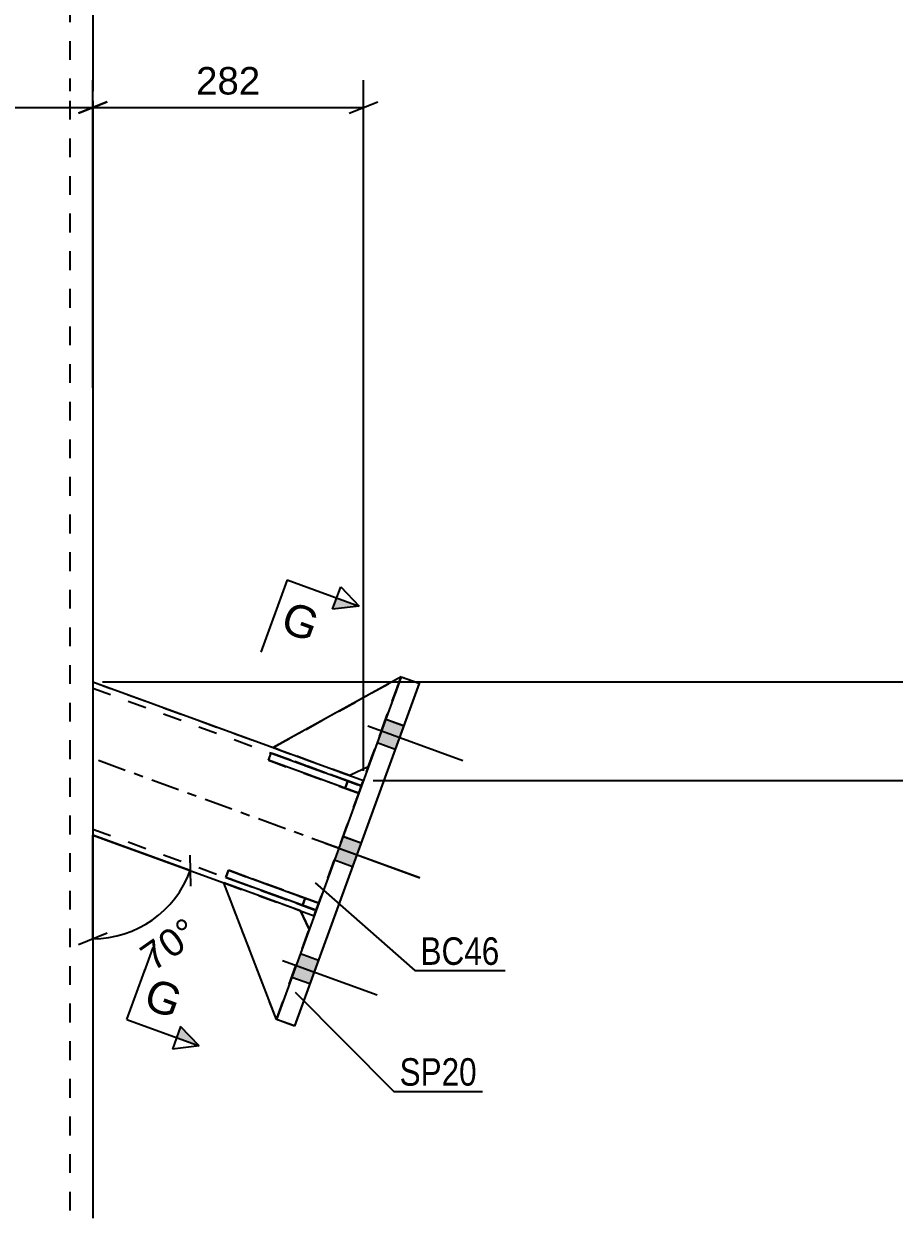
# Model space of a CAD drawing. Header units: millimetres. Extents: x -213 to 628, y -245 to 349.
# Drawn here: x 385 to 475.7, y 50.5 to 175.4 of the extents above; entities that cross this region are included whole.
import ezdxf

# ---------------------------------------------------------------- set-up
doc = ezdxf.new("R2010")
doc.units = ezdxf.units.MM
doc.linetypes.add('DXK_LINE_DOT2', pattern=[3.9198, 1.9599, -1.9599])
doc.linetypes.add('DXK_LINE_DOT3', pattern=[5.9187, 2.979, -0.9799, 0.9799, -0.9799])
doc.styles.add('Arial', font='ARIAL.TTF', dxfattribs={"height": 0.2})
doc.styles.add('Arial Narrow', font='ARIALN.TTF', dxfattribs={"height": 0.2})

# ---------------------------------------------------------------- blocks, each defined once
blk = doc.blocks.new('Part-284856677-2024 - 1873')
at = {"color": 2, "linetype": 'Continuous'}
for p, q in [((424.31, 107.43), (411.31, 71.72)), ((426.19, 106.75), (413.19, 71.04)), ((426.19, 106.74), (413.19, 71.03)), ((424.31, 107.43), (426.19, 106.75)), ((426.19, 106.75), (426.19, 106.74)), ((426.19, 106.74), (426.19, 106.74)), ((413.19, 71.04), (411.31, 71.72)), ((411.31, 71.71), (411.31, 71.72)), ((411.31, 71.71), (411.31, 71.72)), ((413.19, 71.03), (411.31, 71.71)), ((413.19, 71.03), (413.19, 71.04))]:
    blk.add_line(p, q, dxfattribs=at)
at = {"color": 7, "linetype": 'DXK_LINE_DOT2'}
for p, q in [((411.31, 71.72), (424.31, 107.42)), ((424.31, 107.42), (424.31, 107.43)), ((424.31, 107.42), (426.19, 106.74))]:
    blk.add_line(p, q, dxfattribs=at)
blk = doc.blocks.new('Part-284856677-2044 - 1873')
at = {"color": 2, "linetype": 'Continuous'}
for p, q in [((392.19, 106.88), (410.98, 100.04)), ((418.97, 97.13), (420.38, 96.62)), ((392.19, 90.92), (405.85, 85.95)), ((392.19, 90.92), (405.85, 85.94)), ((413.84, 83.04), (415.25, 82.53)), ((413.84, 83.04), (415.25, 82.52))]:
    blk.add_line(p, q, dxfattribs=at)
at = {"color": 7, "linetype": 'DXK_LINE_DOT2'}
for p, q in [((392.19, 106.88), (420.38, 96.62)), ((392.19, 106.88), (392.19, 106.88)), ((392.19, 106.88), (392.19, 90.92)), ((392.19, 106.24), (420.17, 96.05)), ((392.19, 106.24), (420.17, 96.06)), ((410.98, 100.04), (418.97, 97.13)), ((420.12, 95.92), (420.26, 96.29)), ((420.26, 96.29), (420.12, 95.92)), ((420.26, 96.29), (420.35, 96.53)), ((420.35, 96.53), (420.26, 96.29)), ((420.35, 96.53), (420.38, 96.62)), ((420.38, 96.62), (420.35, 96.53)), ((420.38, 96.62), (420.38, 96.62)), ((420.12, 95.92), (415.47, 83.13)), ((420.12, 95.92), (415.5, 83.22)), ((420.05, 95.71), (415.51, 83.25)), ((420.11, 95.89), (415.58, 83.44)), ((420.11, 95.89), (420.05, 95.71)), ((420.16, 96.01), (420.11, 95.89)), ((420.11, 95.89), (420.16, 96.01)), ((420.16, 96.01), (420.17, 96.06)), ((420.17, 96.05), (420.16, 96.01)), ((420.17, 96.05), (420.17, 96.06)), ((392.19, 91.56), (415.45, 83.09)), ((392.19, 91.56), (415.45, 83.09)), ((405.85, 85.95), (413.84, 83.04)), ((405.85, 85.94), (413.84, 83.04)), ((415.28, 82.61), (415.25, 82.53)), ((415.25, 82.52), (415.28, 82.61)), ((415.25, 82.52), (415.25, 82.53)), ((415.25, 82.52), (415.25, 82.52)), ((415.37, 82.86), (415.28, 82.61)), ((415.28, 82.61), (415.37, 82.85)), ((415.5, 83.22), (415.37, 82.86)), ((415.37, 82.85), (415.47, 83.13)), ((415.47, 83.13), (415.45, 83.09)), ((415.45, 83.09), (415.47, 83.13)), ((415.45, 83.09), (415.45, 83.09)), ((415.51, 83.25), (415.47, 83.13)), ((415.47, 83.13), (415.51, 83.25)), ((415.51, 83.25), (415.58, 83.44))]:
    blk.add_line(p, q, dxfattribs=at)
at = {"color": 7, "linetype": 'DXK_LINE_DOT3'}
blk.add_line((417.81, 89.57), (392.19, 98.9), dxfattribs=at)
blk = doc.blocks.new('Part-284856677-2086 - 1873')
at = {"color": 7, "linetype": 'DXK_LINE_DOT2'}
for p, q in [((389.79, 252.06), (389.79, 168.44)), ((389.79, 167.44), (389.79, 51.01))]:
    blk.add_line(p, q, dxfattribs=at)
at = {"color": 2, "linetype": 'Continuous'}
for p, q in [((392.19, 252.06), (392.19, 168.44)), ((392.19, 167.44), (392.19, 51.01))]:
    blk.add_line(p, q, dxfattribs=at)
blk = doc.blocks.new('Bolt-284856677-2092 - 1873')
at = {"linetype": 'Continuous'}
for points in [[(423.69, 99.88), (424.58, 102.33), (422.7, 103.01), (421.81, 100.57)], [(423.69, 99.88), (424.58, 102.33), (422.7, 103.01), (421.81, 100.57)], [(423.69, 99.88), (424.58, 102.32), (422.7, 103.01), (421.81, 100.56)], [(419.25, 87.67), (420.14, 90.11), (418.26, 90.8), (417.37, 88.35)], [(419.25, 87.66), (420.14, 90.11), (418.26, 90.79), (417.37, 88.35)], [(414.8, 75.45), (415.69, 77.9), (413.81, 78.58), (412.92, 76.14)], [(414.8, 75.45), (415.69, 77.89), (413.81, 78.58), (412.92, 76.13)], [(414.8, 75.45), (415.69, 77.89), (413.81, 78.58), (412.92, 76.13)]]:
    blk.add_hatch(color=1, dxfattribs=at).paths.add_polyline_path(points)
at = {"color": 1, "linetype": 'Continuous'}
for p, q in [((422.7, 103.01), (424.58, 102.33)), ((422.7, 103.01), (424.58, 102.33)), ((422.7, 103.01), (424.58, 102.32)), ((420.85, 102.3), (430.72, 98.71)), ((420.85, 102.3), (430.72, 98.71)), ((420.85, 102.3), (430.72, 98.71)), ((421.81, 100.57), (423.69, 99.88)), ((421.81, 100.57), (423.69, 99.88)), ((421.81, 100.56), (423.69, 99.88)), ((416.4, 90.09), (426.27, 86.5)), ((416.4, 90.08), (426.27, 86.49)), ((418.26, 90.8), (420.14, 90.11)), ((418.26, 90.79), (420.14, 90.11)), ((417.37, 88.35), (419.25, 87.67)), ((417.37, 88.35), (419.25, 87.66)), ((411.96, 77.87), (421.82, 74.28)), ((411.96, 77.87), (421.82, 74.28)), ((411.96, 77.87), (421.82, 74.28)), ((413.81, 78.58), (415.69, 77.9)), ((413.81, 78.58), (415.69, 77.89)), ((413.81, 78.58), (415.69, 77.89)), ((412.92, 76.14), (414.8, 75.45)), ((412.92, 76.13), (414.8, 75.45)), ((412.92, 76.13), (414.8, 75.45))]:
    blk.add_line(p, q, dxfattribs=at)
blk = doc.blocks.new('Part-284856677-2269 - 1873')
at = {"color": 2, "linetype": 'Continuous'}
for p, q in [((405.85, 85.95), (405.85, 85.95)), ((413.84, 83.04), (405.85, 85.95)), ((411.31, 71.72), (405.85, 85.95)), ((413.84, 83.04), (413.84, 83.04)), ((414.73, 81.12), (413.84, 83.04)), ((411.31, 71.72), (411.31, 71.72)), ((411.31, 71.72), (411.31, 71.72)), ((411.31, 71.72), (411.31, 71.72))]:
    blk.add_line(p, q, dxfattribs=at)
at = {"color": 7, "linetype": 'DXK_LINE_DOT2'}
for p, q in [((405.85, 85.95), (413.84, 83.04)), ((411.31, 71.72), (405.85, 85.95)), ((413.84, 83.04), (414.73, 81.12)), ((414.73, 81.12), (411.31, 71.72)), ((411.31, 71.72), (414.73, 81.12)), ((414.73, 81.12), (414.73, 81.12)), ((414.73, 81.12), (414.73, 81.12)), ((411.31, 71.72), (411.31, 71.72)), ((411.31, 71.72), (411.31, 71.72))]:
    blk.add_line(p, q, dxfattribs=at)
blk = doc.blocks.new('Part-284856677-2270 - 1873')
at = {"color": 7, "linetype": 'DXK_LINE_DOT2'}
for p, q in [((405.85, 85.94), (413.84, 83.04)), ((411.31, 71.72), (405.85, 85.94)), ((405.85, 85.94), (405.85, 85.94)), ((413.84, 83.04), (405.85, 85.94)), ((411.31, 71.72), (405.85, 85.94)), ((413.84, 83.04), (414.73, 81.11)), ((413.84, 83.04), (413.84, 83.04)), ((414.73, 81.11), (413.84, 83.04)), ((414.73, 81.11), (411.31, 71.72)), ((411.31, 71.72), (414.73, 81.11)), ((414.73, 81.11), (414.73, 81.11))]:
    blk.add_line(p, q, dxfattribs=at)
at = {"color": 2, "linetype": 'Continuous'}
blk.add_line((411.31, 71.72), (411.31, 71.72), dxfattribs=at)
blk.add_line((411.31, 71.72), (411.31, 71.72), dxfattribs=at)
blk.add_line((411.31, 71.72), (411.31, 71.72), dxfattribs=at)
blk = doc.blocks.new('Part-284856677-2271 - 1873')
at = {"color": 2, "linetype": 'Continuous'}
for p, q in [((424.31, 107.43), (410.98, 100.04)), ((410.98, 100.04), (418.97, 97.13)), ((410.98, 100.04), (410.98, 100.04)), ((420.89, 98.03), (418.97, 97.13)), ((418.97, 97.13), (418.97, 97.13))]:
    blk.add_line(p, q, dxfattribs=at)
at = {"color": 7, "linetype": 'DXK_LINE_DOT2'}
for p, q in [((410.98, 100.04), (424.31, 107.43)), ((420.89, 98.03), (424.31, 107.43)), ((424.31, 107.43), (420.89, 98.03)), ((424.31, 107.43), (424.31, 107.43)), ((424.31, 107.43), (424.31, 107.43)), ((418.97, 97.13), (410.98, 100.04)), ((420.89, 98.03), (418.97, 97.13)), ((420.89, 98.03), (420.89, 98.03)), ((420.89, 98.03), (420.89, 98.03))]:
    blk.add_line(p, q, dxfattribs=at)
blk = doc.blocks.new('Part-284856677-2272 - 1873')
at = {"color": 7, "linetype": 'DXK_LINE_DOT2'}
for p, q in [((424.31, 107.42), (410.98, 100.04)), ((410.98, 100.04), (424.31, 107.42)), ((420.89, 98.03), (424.31, 107.42)), ((424.31, 107.42), (420.89, 98.03)), ((424.31, 107.42), (424.31, 107.42)), ((410.98, 100.04), (418.97, 97.13)), ((410.98, 100.04), (410.98, 100.04)), ((418.97, 97.13), (410.98, 100.04)), ((420.89, 98.03), (418.97, 97.13)), ((420.89, 98.03), (420.89, 98.03)), ((420.89, 98.03), (420.89, 98.03)), ((418.97, 97.13), (418.97, 97.13)), ((418.97, 97.13), (418.97, 97.13))]:
    blk.add_line(p, q, dxfattribs=at)
at = {"color": 2, "linetype": 'Continuous'}
blk.add_line((420.89, 98.03), (418.97, 97.13), dxfattribs=at)
blk = doc.blocks.new('Part-284856677-2273 - 1873')
at = {"color": 2, "linetype": 'Continuous'}
for p, q in [((406.26, 87.07), (406.06, 86.51)), ((415.45, 83.09), (406.06, 86.51)), ((406.26, 87.07), (406.33, 87.26)), ((406.33, 87.26), (415.73, 83.84)), ((415.73, 83.84), (415.45, 83.09)), ((414.04, 83.6), (415.45, 83.09))]:
    blk.add_line(p, q, dxfattribs=at)
at = {"color": 7, "linetype": 'DXK_LINE_DOT2'}
for p, q in [((406.06, 86.51), (414.04, 83.6)), ((406.26, 87.07), (406.26, 87.07)), ((414.32, 84.35), (406.33, 87.26)), ((414.32, 84.35), (414.04, 83.6)), ((415.73, 83.84), (414.32, 84.35)), ((415.73, 83.84), (415.45, 83.09)), ((415.73, 83.84), (415.73, 83.84)), ((415.45, 83.09), (415.45, 83.09)), ((415.45, 83.09), (415.45, 83.09))]:
    blk.add_line(p, q, dxfattribs=at)
blk = doc.blocks.new('Part-284856677-2274 - 1873')
at = {"color": 2, "linetype": 'Continuous'}
for p, q in [((410.57, 98.91), (410.5, 98.73)), ((419.9, 95.31), (410.5, 98.73)), ((410.57, 98.92), (410.78, 99.48)), ((410.78, 99.48), (420.17, 96.06)), ((418.49, 95.82), (419.9, 95.31)), ((420.17, 96.06), (419.9, 95.31))]:
    blk.add_line(p, q, dxfattribs=at)
at = {"color": 7, "linetype": 'DXK_LINE_DOT2'}
for p, q in [((410.5, 98.73), (418.49, 95.82)), ((410.57, 98.92), (410.57, 98.91)), ((418.76, 96.57), (410.78, 99.48)), ((418.76, 96.57), (418.49, 95.82)), ((420.17, 96.06), (418.76, 96.57)), ((420.17, 96.06), (419.9, 95.31)), ((419.9, 95.31), (419.9, 95.31)), ((419.9, 95.31), (419.9, 95.31)), ((420.17, 96.06), (420.17, 96.06))]:
    blk.add_line(p, q, dxfattribs=at)
blk = doc.blocks.new('Part-284856677-2275 - 1873')
at = {"color": 7, "linetype": 'DXK_LINE_DOT2'}
for p, q in [((406.06, 86.51), (406.33, 87.26)), ((414.04, 83.6), (406.06, 86.51)), ((406.06, 86.51), (415.45, 83.08)), ((406.33, 87.26), (414.32, 84.35)), ((415.73, 83.84), (406.33, 87.26)), ((414.04, 83.6), (414.32, 84.35)), ((414.32, 84.35), (415.73, 83.84)), ((415.45, 83.09), (415.73, 83.84)), ((415.45, 83.08), (415.73, 83.84)), ((415.73, 83.84), (415.73, 83.84)), ((415.45, 83.09), (414.04, 83.6)), ((415.45, 83.08), (415.45, 83.09))]:
    blk.add_line(p, q, dxfattribs=at)
blk = doc.blocks.new('Part-284856677-2276 - 1873')
at = {"color": 7, "linetype": 'DXK_LINE_DOT2'}
for p, q in [((410.5, 98.72), (410.78, 99.47)), ((418.49, 95.82), (410.5, 98.72)), ((410.5, 98.72), (419.9, 95.3)), ((410.78, 99.47), (418.76, 96.57)), ((420.17, 96.05), (410.78, 99.47)), ((418.49, 95.82), (418.76, 96.57)), ((418.76, 96.57), (420.17, 96.05)), ((419.9, 95.3), (418.49, 95.82)), ((419.9, 95.3), (420.17, 96.05)), ((419.9, 95.3), (420.17, 96.05)), ((419.9, 95.3), (419.9, 95.3)), ((420.17, 96.05), (420.17, 96.05))]:
    blk.add_line(p, q, dxfattribs=at)
blk = doc.blocks.new('StraightDimension-284856677-2293 - 1873')
at = {"color": 7, "linetype": 'Continuous'}
for p, q in [((392.19, 137.54), (392.19, 169.59)), ((420.38, 97.62), (420.38, 169.59)), ((393.69, 167.34), (390.69, 166.14)), ((392.19, 166.74), (420.38, 166.74)), ((418.88, 166.14), (421.88, 167.34))]:
    blk.add_line(p, q, dxfattribs=at)
at = {"color": 0}
blk.add_wipeout([(410.22, 167.49), (410.22, 171.69), (402.35, 171.69), (402.35, 167.49)], dxfattribs=at)
at = {"color": 3, "style": 'Arial'}
blk.add_text('282', height=2.865, dxfattribs=at).set_placement((402.95, 168.09))
blk = doc.blocks.new('StraightDimension-284856677-2299 - 1873')
at = {"color": 7, "linetype": 'Continuous'}
for p, q in [((342.19, 155.66), (342.19, 169.59)), ((392.19, 137.54), (392.19, 169.59)), ((343.69, 167.34), (340.69, 166.14)), ((342.19, 166.74), (392.19, 166.74)), ((390.69, 166.14), (393.69, 167.34))]:
    blk.add_line(p, q, dxfattribs=at)
at = {"color": 0}
blk.add_wipeout([(371.12, 167.49), (371.12, 171.69), (363.25, 171.69), (363.25, 167.49)], dxfattribs=at)
at = {"color": 3, "style": 'Arial'}
blk.add_text('500', height=2.865, dxfattribs=at).set_placement((363.85, 168.09))
blk = doc.blocks.new('StraightDimension-284856677-2567 - 1873')
at = {"color": 7, "linetype": 'Continuous'}
for p, q in [((485.97, 95.12), (484.77, 98.12)), ((421.38, 96.62), (497.79, 96.62)), ((485.37, 0.02), (485.37, 96.62)), ((484.77, 1.52), (485.97, -1.48)), ((428.19, 0.02), (488.9, 0.02))]:
    blk.add_line(p, q, dxfattribs=at)
at = {"color": 0}
blk.add_wipeout([(484.62, 54.48), (480.42, 54.48), (480.42, 42.16), (484.62, 42.16)], dxfattribs=at)
at = {"color": 3, "style": 'Arial'}
blk.add_text('15484', height=2.865, rotation=90.0002, dxfattribs=at).set_placement((484.02, 42.76))
at = {"color": 0, "linetype": 'Continuous'}
for points in [[(498.39, 97.22), (498.39, 101.42), (486.07, 101.42), (486.07, 97.22)], [(489.5, 0.62), (489.5, 4.82), (486.07, 4.82), (486.07, 0.62)]]:
    blk.add_wipeout(points, dxfattribs=at)
at = {"color": 3, "linetype": 'Continuous', "style": 'Arial'}
for s, height, p in [('15484', 2.865, (486.67, 97.82)), ('0', 2.87, (486.67, 1.22))]:
    blk.add_text(s, height=height, dxfattribs=at).set_placement(p)
blk = doc.blocks.new('StraightDimension-284856677-2571 - 1873')
at = {"color": 7, "linetype": 'Continuous'}
for p, q in [((485.97, 212.55), (484.77, 215.55)), ((449.57, 214.05), (497.79, 214.05)), ((485.37, 106.88), (485.37, 214.05)), ((484.77, 108.38), (485.97, 105.38)), ((393.19, 106.88), (497.79, 106.88))]:
    blk.add_line(p, q, dxfattribs=at)
at = {"color": 0}
blk.add_wipeout([(484.62, 165.51), (480.42, 165.51), (480.42, 155.42), (484.62, 155.42)], dxfattribs=at)
at = {"color": 3, "style": 'Arial'}
blk.add_text('3120', height=2.865, rotation=90.0002, dxfattribs=at).set_placement((484.02, 156.02))
at = {"color": 0, "linetype": 'Continuous'}
blk.add_wipeout([(498.39, 214.65), (498.39, 218.85), (486.07, 218.85), (486.07, 214.65)], dxfattribs=at)
at = {"color": 3, "linetype": 'Continuous', "style": 'Arial'}
blk.add_text('18707', height=2.865, dxfattribs=at).set_placement((486.67, 215.25))
blk = doc.blocks.new('StraightDimension-284856677-2577 - 1873')
at = {"color": 7, "linetype": 'Continuous'}
for p, q in [((484.77, 108.38), (485.97, 105.38)), ((393.19, 106.88), (497.79, 106.88)), ((485.37, 96.62), (485.37, 106.88)), ((485.97, 95.12), (484.77, 98.12)), ((421.38, 96.62), (497.79, 96.62))]:
    blk.add_line(p, q, dxfattribs=at)
at = {"color": 0, "linetype": 'Continuous'}
blk.add_wipeout([(498.39, 107.48), (498.39, 111.68), (486.07, 111.68), (486.07, 107.48)], dxfattribs=at)
at = {"color": 0}
blk.add_wipeout([(484.62, 105.68), (480.42, 105.68), (480.42, 97.81), (484.62, 97.81)], dxfattribs=at)
at = {"color": 3, "linetype": 'Continuous', "style": 'Arial'}
blk.add_text('15587', height=2.865, dxfattribs=at).set_placement((486.67, 108.08))
at = {"color": 3, "style": 'Arial'}
blk.add_text('103', height=2.865, rotation=90.0002, dxfattribs=at).set_placement((484.02, 98.41))
blk = doc.blocks.new('AngleDimension-284856677-2745 - 1873')
at = {"color": 7, "linetype": 'Continuous'}
for p, q in [((402.33, 87.23), (392.19, 90.92)), ((392.19, 80.13), (392.19, 90.92)), ((393.13, 90.57), (402.33, 87.23)), ((402.28, 88.84), (402.38, 85.61)), ((390.69, 79.53), (393.69, 80.73))]:
    blk.add_line(p, q, dxfattribs=at)
blk.add_arc((392.19, 90.92), 10.79, 270, 339.9994, dxfattribs=at)
at = {"color": 0}
blk.add_wipeout([(404.27, 79.98), (401.86, 83.42), (395.92, 79.26), (398.33, 75.82)], dxfattribs=at)
at = {"color": 3, "style": 'Arial'}
blk.add_text('70°', height=2.865, rotation=35.002, dxfattribs=at).set_placement((398.48, 76.66))
blk = doc.blocks.new('Mark-284856677-2020 - 1873')
at = {"color": 0}
blk.add_wipeout([(432.19, 64.82), (432.19, 67.82), (424.15, 67.82), (424.15, 64.82)], dxfattribs=at)
blk.add_wipeout([(432.19, 64.82), (432.19, 67.82), (424.15, 67.82), (424.15, 64.82)], dxfattribs=at)
at = {"color": 30, "linetype": 'Continuous'}
for p, q in [((413.27, 74.58), (423.55, 64.22)), ((423.55, 64.22), (432.79, 64.22))]:
    blk.add_line(p, q, dxfattribs=at)
at = {"color": 3, "style": 'Arial Narrow'}
blk.add_text('SP20', height=2.863, dxfattribs=at).set_placement((424.15, 64.82))
blk = doc.blocks.new('Mark-284856677-2040 - 1873')
at = {"color": 0}
blk.add_wipeout([(434.55, 77.41), (434.55, 80.41), (426.33, 80.41), (426.33, 77.41)], dxfattribs=at)
blk.add_wipeout([(434.55, 77.41), (434.55, 80.41), (426.33, 80.41), (426.33, 77.41)], dxfattribs=at)
at = {"color": 30, "linetype": 'Continuous'}
for p, q in [((415.34, 85.97), (425.73, 76.81)), ((425.73, 76.81), (435.15, 76.81))]:
    blk.add_line(p, q, dxfattribs=at)
at = {"color": 3, "style": 'Arial Narrow'}
blk.add_text('BC46', height=2.863, dxfattribs=at).set_placement((426.33, 77.41))
blk = doc.blocks.new('SectionMark-284856677-2797 - 1873')
at = {"linetype": 'Continuous'}
for points in [[(417.16, 114.46), (417.59, 115.64), (419.93, 114.78)], [(400.91, 69.82), (401.34, 70.99), (403.26, 68.96)]]:
    blk.add_hatch(color=6, dxfattribs=at).paths.add_polyline_path(points)
at = {"color": 6, "linetype": 'Continuous'}
for p, q in [((417.16, 114.46), (418.01, 116.81)), ((418.01, 116.81), (419.93, 114.78)), ((419.93, 114.78), (417.16, 114.46)), ((401.34, 70.99), (400.48, 68.64)), ((403.26, 68.96), (401.34, 70.99)), ((403.26, 68.96), (400.48, 68.64))]:
    blk.add_line(p, q, dxfattribs=at)
at = {"color": 0, "linetype": 'Continuous'}
for points in [[(414.97, 111), (416.17, 114.29), (412.76, 115.53), (411.56, 112.24)], [(400.69, 71.76), (401.89, 75.05), (398.48, 76.29), (397.28, 73)]]:
    blk.add_wipeout(points, dxfattribs=at)
at = {"color": 6, "linetype": 'Continuous'}
for p, q in [((412.42, 117.52), (409.68, 110)), ((412.42, 117.52), (419.93, 114.78)), ((395.74, 71.7), (398.48, 79.22)), ((395.74, 71.7), (403.26, 68.96))]:
    blk.add_line(p, q, dxfattribs=at)
at = {"color": 3, "linetype": 'Continuous', "style": 'Arial'}
for p in [(411.56, 112.24), (397.28, 73)]:
    blk.add_text('G', height=3.34, rotation=-20.002, dxfattribs=at).set_placement(p)

msp = doc.modelspace()

# ---------------------------------------------------------------- block references
for name in ['Part-284856677-2086 - 1873', 'Part-284856677-2044 - 1873', 'Part-284856677-2271 - 1873', 'Part-284856677-2272 - 1873', 'Part-284856677-2024 - 1873', 'Bolt-284856677-2092 - 1873', 'Part-284856677-2274 - 1873', 'Part-284856677-2276 - 1873', 'Part-284856677-2273 - 1873', 'Part-284856677-2275 - 1873', 'Part-284856677-2269 - 1873', 'Part-284856677-2270 - 1873']:
    msp.add_blockref(name, (0, 0))

# ---------------------------------------------------------------- next in the draw order: block references
for name in ['StraightDimension-284856677-2293 - 1873', 'AngleDimension-284856677-2745 - 1873']:
    msp.add_blockref(name, (0, 0))

# ---------------------------------------------------------------- next in the draw order: block references
for name in ['StraightDimension-284856677-2299 - 1873', 'StraightDimension-284856677-2567 - 1873']:
    msp.add_blockref(name, (0, 0))

# ---------------------------------------------------------------- next in the draw order: block references
for name in ['StraightDimension-284856677-2571 - 1873', 'Mark-284856677-2040 - 1873', 'Mark-284856677-2020 - 1873']:
    msp.add_blockref(name, (0, 0))

# ---------------------------------------------------------------- next in the draw order: block references
msp.add_blockref('StraightDimension-284856677-2577 - 1873', (0, 0))

# ---------------------------------------------------------------- next in the draw order: block references
msp.add_blockref('SectionMark-284856677-2797 - 1873', (0, 0))

doc.saveas('drawing.dxf')
